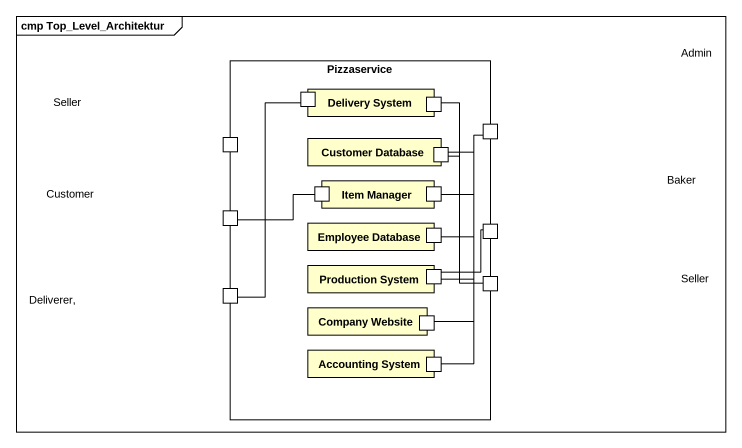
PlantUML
@startuml
mainframe cmp Top_Level_Architektur
rectangle Pizzaservice {
  rectangle "Delivery System" as Delivery_System {
    port " " as port1
    port " " as port2
  }
  port Seller
  rectangle "Customer Database" as Customer_Database {
    port " " as port5
  }
  port Admin
  rectangle "Item Manager" as Item_Manager {
    port " " as port3
    port " " as port4
  }
  port Customer
  rectangle "Employee Database" as Employee_Database {
    port " " as port6
  }
  port Baker
  rectangle "Production System" as Production_System {
    port " " as port7
  }
  port "Seller" as Seller_2
  port "Deliverer," as Deliverer
  rectangle "Company Website" as Company_Website {
    port " " as port8
  }
  rectangle "Accounting System" as Accounting_System {
    port " " as port9
  }
}
Delivery_System -- Pizzaservice
Delivery_System -- Pizzaservice
Customer_Database -- Pizzaservice
Customer_Database -- Pizzaservice
Item_Manager -- Pizzaservice
Item_Manager -- Pizzaservice
Item_Manager -- Pizzaservice
Employee_Database -left- Pizzaservice
Production_System -up- Pizzaservice
Production_System -up- Pizzaservice
Company_Website -up- Pizzaservice
Accounting_System -up- Pizzaservice
@enduml
